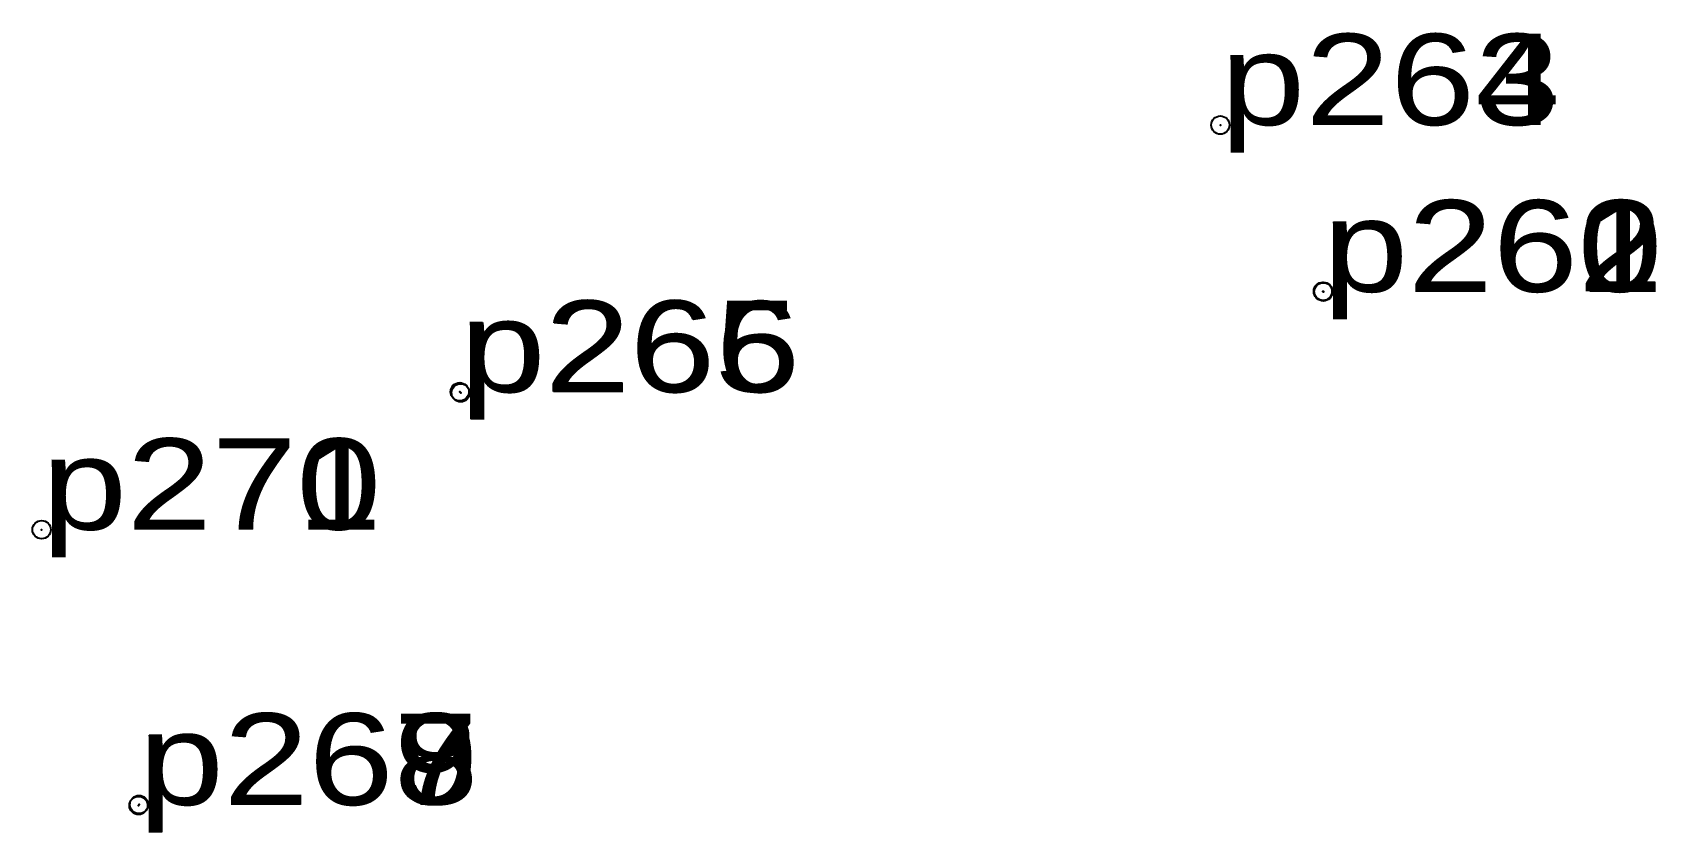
# Model space of a CAD drawing. Header units: metres. Extents: x 548831 to 552800, y 1839318 to 1842627.
# Drawn here: x 551991.73 to 552023.74, y 1839318.04 to 1839333.82 of the extents above; entities that cross this region are included whole.
import ezdxf

# ---------------------------------------------------------------- set-up
doc = ezdxf.new("R2010")
doc.units = ezdxf.units.M
doc.header["$LTSCALE"] = 0.72
doc.header["$PDMODE"] = 32
doc.header["$PDSIZE"] = 0.36
doc.layers.add('12', color=7, linetype='Continuous')
doc.layers.add('7', color=7, linetype='Continuous')

msp = doc.modelspace()

# ---------------------------------------------------------------- linework, layer by layer
at = {"layer": '7'}
for p in [(552015.14, 1839331.99), (552017.16, 1839328.71), (552017.17, 1839328.71), (552017.17, 1839328.7), (552000.15, 1839326.73), (552000.17, 1839326.71), (551991.91, 1839324.01), (551993.82, 1839318.57), (551993.83, 1839318.59)]:
    msp.add_point(p, dxfattribs=at)

# ---------------------------------------------------------------- texts
at = {"layer": '12', "width": 1.25}
for s, p in [('p263', (552015.14, 1839331.99)), ('p264', (552015.14, 1839331.99)), ('p263', (552015.14, 1839331.99)), ('p264', (552015.14, 1839331.99)), ('p263', (552015.14, 1839331.99)), ('p264', (552015.14, 1839331.99)), ('p263', (552015.14, 1839331.99)), ('p264', (552015.14, 1839331.99)), ('p260', (552017.16, 1839328.7)), ('p260', (552017.16, 1839328.7)), ('p260', (552017.16, 1839328.7)), ('p260', (552017.16, 1839328.7)), ('p262', (552017.17, 1839328.71)), ('p262', (552017.17, 1839328.71)), ('p262', (552017.17, 1839328.71)), ('p262', (552017.17, 1839328.71)), ('p261', (552017.17, 1839328.7)), ('p261', (552017.17, 1839328.7)), ('p261', (552017.17, 1839328.7)), ('p261', (552017.17, 1839328.7)), ('p265', (552000.15, 1839326.73)), ('p265', (552000.15, 1839326.73)), ('p265', (552000.15, 1839326.73)), ('p265', (552000.15, 1839326.73)), ('p266', (552000.17, 1839326.72)), ('p266', (552000.17, 1839326.72)), ('p266', (552000.17, 1839326.72)), ('p266', (552000.17, 1839326.72)), ('p270', (551991.91, 1839324.01)), ('p270', (551991.91, 1839324.01)), ('p270', (551991.91, 1839324.01)), ('p270', (551991.91, 1839324.01)), ('p271', (551991.92, 1839324.01)), ('p271', (551991.92, 1839324.01)), ('p271', (551991.92, 1839324.01)), ('p271', (551991.92, 1839324.01)), ('p267', (551993.82, 1839318.58)), ('p267', (551993.82, 1839318.58)), ('p267', (551993.82, 1839318.58)), ('p267', (551993.82, 1839318.58)), ('p268', (551993.83, 1839318.59)), ('p269', (551993.83, 1839318.59)), ('p268', (551993.83, 1839318.59)), ('p269', (551993.83, 1839318.59)), ('p268', (551993.83, 1839318.59)), ('p269', (551993.83, 1839318.59)), ('p268', (551993.83, 1839318.59)), ('p269', (551993.83, 1839318.59))]:
    msp.add_text(s, height=1.8, dxfattribs=at).set_placement(p)

doc.saveas('drawing.dxf')
